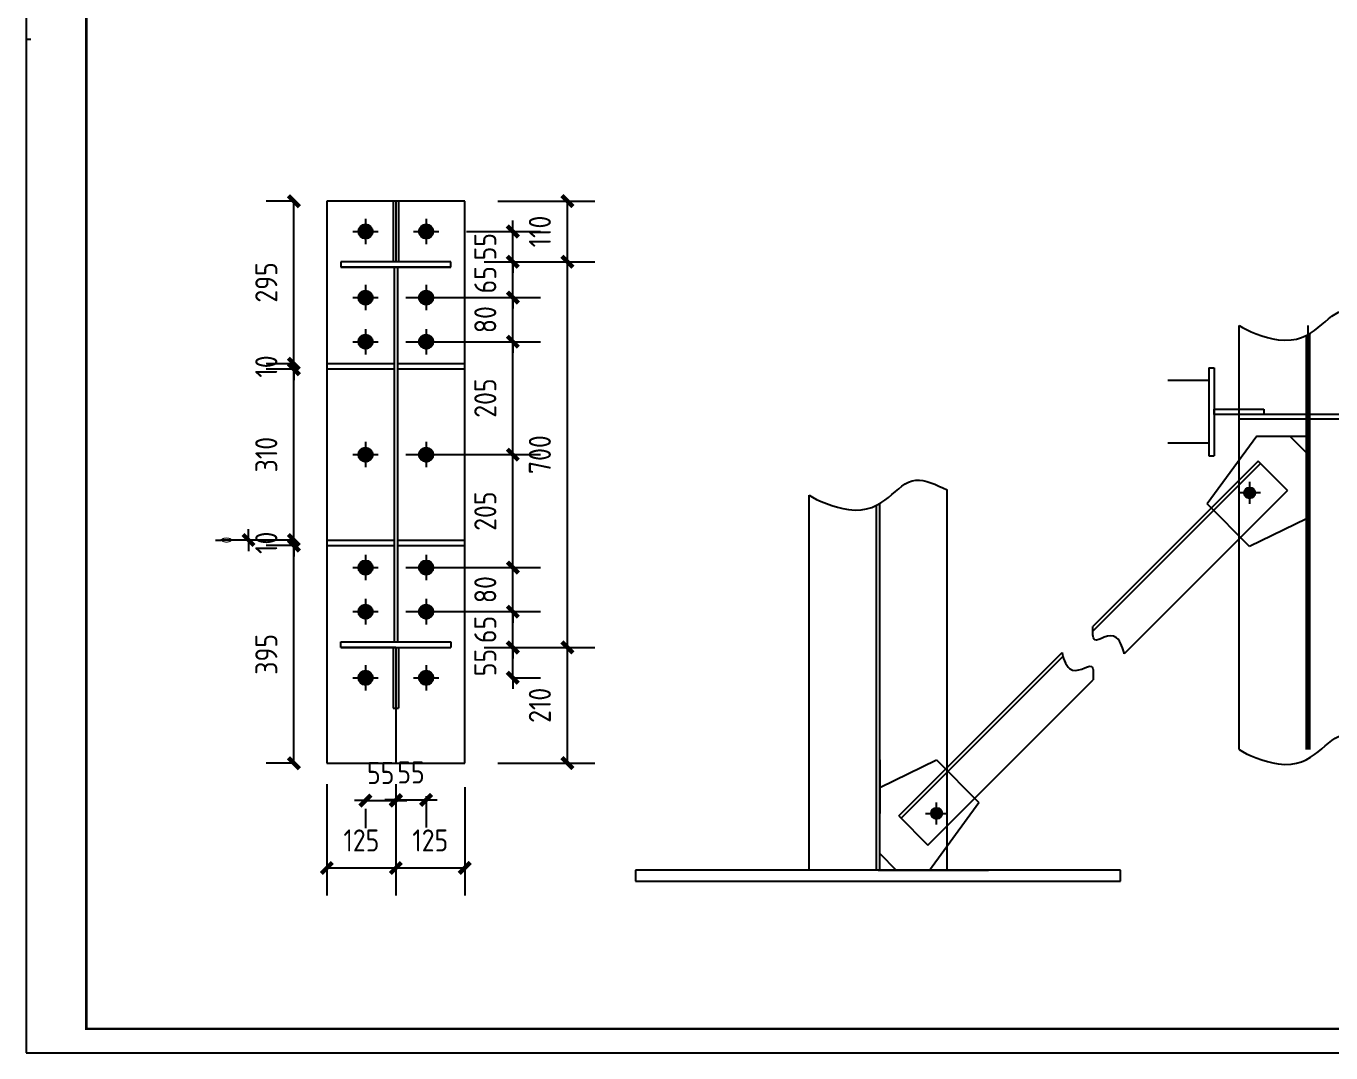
# Model space of a CAD drawing. Extents: x -9001 to 151288, y 75886 to 362543.
# Drawn here: x -9001 to 2836, y 97622 to 106940 of the extents above; entities that cross this region are included whole.
import ezdxf
from ezdxf.enums import TextEntityAlignment as Align

# ---------------------------------------------------------------- set-up
doc = ezdxf.new("R2010")
doc.units = 0
doc.header["$LTSCALE"] = 1000
doc.header["$MEASUREMENT"] = 0
doc.layers.add('PUB_TITLE', color=4, linetype='Continuous')
doc.styles.get("Standard").update_dxf_attribs({"font": 'gbenor.shx', "bigfont": 'gbcbig.shx'})
doc.dimstyles.get("Standard").update_dxf_attribs({"dimscale": 100, "dimtxt": 1, "dimasz": 1, "dimexe": 2.5, "dimexo": 3, "dimgap": 1.5, "dimtad": 1, "dimdec": 0, "dimzin": 0, "dimdsep": 46, "dimtxsty": 'Standard', "dimblk": 'ARCHTICK', "dimcen": 0.09, "dimadec": 0, "dimazin": 0, "dimtfac": 1, "dimtdec": 0, "dimtix": 1, "dimtmove": 2, "dimatfit": 3, "dimfxl": 1, "dimtolj": 1, "dimtzin": 0, "dimarcsym": 0})

# ---------------------------------------------------------------- blocks, each defined once
blk = doc.blocks.new('$titleblk$00000167')
blk.add_line((-1187, 420.5), (-1189, 420.5))
blk.add_lwpolyline([(-1189, 0), (0, 0), (0, 841), (-1189, 841)], close=True)
at = {"const_width": 1}
blk.add_lwpolyline([(-1164, 10), (-10, 10), (-10, 831), (-1164, 831)], close=True, dxfattribs=at)
at = {"flags": 4}
for tag, p in [('(扩展图名)', (-62.12, 184.1)), ('图名', (-62.12, 180.13)), ('日期', (-62.12, 172.03)), ('图号', (-62.12, 163.99)), ('比例', (-62.12, 156)), ('子项', (-59.56, 82.07)), ('工程名称', (-59.24, 70.19)), ('设计号', (-36.91, 28.62))]:
    blk.add_attdef(tag, text='', height=3.5, dxfattribs=at).set_placement(p, align=Align.CENTER)
for tag, p in [('设计人', (-64.84, 148.13)), ('负责人', (-64.71, 140.27)), ('主持人', (-64.73, 132.26)), ('校对人', (-64.28, 124.4)), ('审核人', (-63.96, 116.15)), ('审定人', (-64.16, 107.95)), ('所长', (-64.16, 99.76))]:
    blk.add_attdef(tag, p, '', height=3.5)
blk = doc.blocks.new('_ArchTick')
at = {"color": 0, "linetype": 'ByBlock', "const_width": 0.4}
blk.add_lwpolyline([(-0.5, -0.5), (0.5, 0.5)], dxfattribs=at)
blk = doc.blocks.new('*D611')
at = {"color": 0, "lineweight": -2}
for p, q in [((-6272, 100060), (-6272, 99050)), ((-5646, 100060), (-5646, 99050)), ((-6272, 99300), (-5646, 99300))]:
    blk.add_line(p, q, dxfattribs=at)
at = {"layer": 'Defpoints', "color": 0}
for p in [(-6272, 100360), (-5646, 100360), (-5646, 99300)]:
    blk.add_point(p, dxfattribs=at)
at = {"color": 0, "lineweight": -2, "xscale": 100, "yscale": 100, "zscale": 100, "rotation": 180}
blk.add_blockref('_ArchTick', (-6272, 99300), dxfattribs=at)
at = {"color": 0, "lineweight": -2, "xscale": 100, "yscale": 100, "zscale": 100}
blk.add_blockref('_ArchTick', (-5646, 99300), dxfattribs=at)
at = {"color": 0, "insert": (-5959, 99550), "char_height": 200, "attachment_point": 5}
blk.add_mtext('\\A1;125', dxfattribs=at)
blk = doc.blocks.new('*D612')
at = {"color": 0, "lineweight": -2}
for p, q in [((-5022, 100032), (-5022, 99050)), ((-5646, 99600), (-5646, 99550)), ((-5646, 99300), (-5022, 99300))]:
    blk.add_line(p, q, dxfattribs=at)
at = {"layer": 'Defpoints', "color": 0}
for p in [(-5022, 100332), (-5646, 99300), (-5022, 99300)]:
    blk.add_point(p, dxfattribs=at)
at = {"color": 0, "lineweight": -2, "xscale": 100, "yscale": 100, "zscale": 100, "rotation": 180}
blk.add_blockref('_ArchTick', (-5646, 99300), dxfattribs=at)
at = {"color": 0, "lineweight": -2, "xscale": 100, "yscale": 100, "zscale": 100}
blk.add_blockref('_ArchTick', (-5022, 99300), dxfattribs=at)
at = {"color": 0, "insert": (-5334, 99550), "char_height": 200, "attachment_point": 5}
blk.add_mtext('\\A1;125', dxfattribs=at)
blk = doc.blocks.new('*D609')
at = {"color": 0, "lineweight": -2}
for p, q in [((-5922, 99912), (-6022, 99912)), ((-5922, 99912), (-5646, 99912)), ((-5646, 99912), (-5546, 99912)), ((-5922, 99836), (-5922, 99662)), ((-5646, 99830), (-5646, 99662))]:
    blk.add_line(p, q, dxfattribs=at)
at = {"layer": 'Defpoints', "color": 0}
for p in [(-5922, 100136), (-5646, 100130), (-5646, 99912)]:
    blk.add_point(p, dxfattribs=at)
at = {"color": 0, "lineweight": -2, "xscale": 100, "yscale": 100, "zscale": 100}
blk.add_blockref('_ArchTick', (-5922, 99912), dxfattribs=at)
at = {"color": 0, "lineweight": -2, "xscale": 100, "yscale": 100, "zscale": 100, "rotation": 180}
blk.add_blockref('_ArchTick', (-5646, 99912), dxfattribs=at)
at = {"color": 0, "insert": (-5784, 100162), "char_height": 200, "attachment_point": 5}
blk.add_mtext('\\A1;55', dxfattribs=at)
blk = doc.blocks.new('*D613')
at = {"color": 0, "lineweight": -2}
for p, q in [((-4585, 101301), (-4585, 101401)), ((-4846, 101301), (-4335, 101301)), ((-4585, 101026), (-4585, 101301)), ((-4597, 101026), (-4335, 101026)), ((-4585, 101026), (-4585, 100926))]:
    blk.add_line(p, q, dxfattribs=at)
at = {"layer": 'Defpoints', "color": 0}
for p in [(-5146, 101301), (-4585, 101301), (-4897, 101026)]:
    blk.add_point(p, dxfattribs=at)
at = {"color": 0, "lineweight": -2, "xscale": 100, "yscale": 100, "zscale": 100}
for p, rotation in [((-4585, 101301), 270), ((-4585, 101026), 90)]:
    blk.add_blockref('_ArchTick', p, dxfattribs=dict(at, rotation=rotation))
at = {"color": 0, "insert": (-4835, 101164), "char_height": 200, "attachment_point": 5, "rotation": 90}
blk.add_mtext('\\A1;55', dxfattribs=at)
blk = doc.blocks.new('*D614')
at = {"color": 0, "lineweight": -2}
for p, q in [((-4585, 101626), (-4585, 101726)), ((-5556, 101626), (-4335, 101626)), ((-4585, 101301), (-4585, 101626)), ((-4846, 101301), (-4335, 101301)), ((-4585, 101301), (-4585, 101201))]:
    blk.add_line(p, q, dxfattribs=at)
at = {"layer": 'Defpoints', "color": 0}
for p in [(-5856, 101626), (-4585, 101626), (-5146, 101301)]:
    blk.add_point(p, dxfattribs=at)
at = {"color": 0, "lineweight": -2, "xscale": 100, "yscale": 100, "zscale": 100}
for p, rotation in [((-4585, 101626), 270), ((-4585, 101301), 90)]:
    blk.add_blockref('_ArchTick', p, dxfattribs=dict(at, rotation=rotation))
at = {"color": 0, "insert": (-4835, 101464), "char_height": 200, "attachment_point": 5, "rotation": 90}
blk.add_mtext('\\A1;65', dxfattribs=at)
blk = doc.blocks.new('*D615')
at = {"color": 0, "lineweight": -2}
for p, q in [((-4585, 102026), (-4585, 102126)), ((-5556, 102026), (-4335, 102026)), ((-4585, 101626), (-4585, 102026)), ((-5556, 101626), (-4335, 101626)), ((-4585, 101626), (-4585, 101526))]:
    blk.add_line(p, q, dxfattribs=at)
at = {"layer": 'Defpoints', "color": 0}
for p in [(-5856, 102026), (-4585, 102026), (-5856, 101626)]:
    blk.add_point(p, dxfattribs=at)
at = {"color": 0, "lineweight": -2, "xscale": 100, "yscale": 100, "zscale": 100}
for p, rotation in [((-4585, 102026), 270), ((-4585, 101626), 90)]:
    blk.add_blockref('_ArchTick', p, dxfattribs=dict(at, rotation=rotation))
at = {"color": 0, "insert": (-4835, 101826), "char_height": 200, "attachment_point": 5, "rotation": 90}
blk.add_mtext('\\A1;80', dxfattribs=at)
blk = doc.blocks.new('*D616')
at = {"color": 0, "lineweight": -2}
for p, q in [((-5556, 103051), (-4335, 103051)), ((-4585, 102026), (-4585, 103051)), ((-5556, 102026), (-4335, 102026))]:
    blk.add_line(p, q, dxfattribs=at)
at = {"layer": 'Defpoints', "color": 0}
for p in [(-5856, 103051), (-4585, 103051), (-5856, 102026)]:
    blk.add_point(p, dxfattribs=at)
at = {"color": 0, "lineweight": -2, "xscale": 100, "yscale": 100, "zscale": 100}
for p, rotation in [((-4585, 103051), 90), ((-4585, 102026), 270)]:
    blk.add_blockref('_ArchTick', p, dxfattribs=dict(at, rotation=rotation))
at = {"color": 0, "insert": (-4835, 102538), "char_height": 200, "attachment_point": 5, "rotation": 90}
blk.add_mtext('\\A1;205', dxfattribs=at)
blk = doc.blocks.new('*D617')
at = {"color": 0, "lineweight": -2}
for p, q in [((-5556, 104076), (-4335, 104076)), ((-4585, 103051), (-4585, 104076)), ((-5556, 103051), (-4335, 103051))]:
    blk.add_line(p, q, dxfattribs=at)
at = {"layer": 'Defpoints', "color": 0}
for p in [(-5856, 104076), (-4585, 104076), (-5856, 103051)]:
    blk.add_point(p, dxfattribs=at)
at = {"color": 0, "lineweight": -2, "xscale": 100, "yscale": 100, "zscale": 100}
for p, rotation in [((-4585, 104076), 90), ((-4585, 103051), 270)]:
    blk.add_blockref('_ArchTick', p, dxfattribs=dict(at, rotation=rotation))
at = {"color": 0, "insert": (-4835, 103564), "char_height": 200, "attachment_point": 5, "rotation": 90}
blk.add_mtext('\\A1;205', dxfattribs=at)
blk = doc.blocks.new('*D618')
at = {"color": 0, "lineweight": -2}
for p, q in [((-4585, 104476), (-4585, 104576)), ((-5556, 104476), (-4335, 104476)), ((-4585, 104076), (-4585, 104476)), ((-5556, 104076), (-4335, 104076)), ((-4585, 104076), (-4585, 103976))]:
    blk.add_line(p, q, dxfattribs=at)
at = {"layer": 'Defpoints', "color": 0}
for p in [(-5856, 104476), (-4585, 104476), (-5856, 104076)]:
    blk.add_point(p, dxfattribs=at)
at = {"color": 0, "lineweight": -2, "xscale": 100, "yscale": 100, "zscale": 100}
for p, rotation in [((-4585, 104476), 270), ((-4585, 104076), 90)]:
    blk.add_blockref('_ArchTick', p, dxfattribs=dict(at, rotation=rotation))
at = {"color": 0, "insert": (-4835, 104276), "char_height": 200, "attachment_point": 5, "rotation": 90}
blk.add_mtext('\\A1;80', dxfattribs=at)
blk = doc.blocks.new('*D619')
at = {"color": 0, "lineweight": -2}
for p, q in [((-4585, 104801), (-4585, 104901)), ((-4722, 104801), (-4335, 104801)), ((-4585, 104476), (-4585, 104801)), ((-5556, 104476), (-4335, 104476)), ((-4585, 104476), (-4585, 104376))]:
    blk.add_line(p, q, dxfattribs=at)
at = {"layer": 'Defpoints', "color": 0}
for p in [(-5022, 104801), (-4585, 104801), (-5856, 104476)]:
    blk.add_point(p, dxfattribs=at)
at = {"color": 0, "lineweight": -2, "xscale": 100, "yscale": 100, "zscale": 100}
for p, rotation in [((-4585, 104801), 270), ((-4585, 104476), 90)]:
    blk.add_blockref('_ArchTick', p, dxfattribs=dict(at, rotation=rotation))
at = {"color": 0, "insert": (-4835, 104638), "char_height": 200, "attachment_point": 5, "rotation": 90}
blk.add_mtext('\\A1;65', dxfattribs=at)
blk = doc.blocks.new('*D620')
at = {"color": 0, "lineweight": -2}
for p, q in [((-4585, 105076), (-4585, 105176)), ((-5006, 105076), (-4335, 105076)), ((-4585, 104801), (-4585, 105076)), ((-4722, 104801), (-4335, 104801)), ((-4585, 104801), (-4585, 104701))]:
    blk.add_line(p, q, dxfattribs=at)
at = {"layer": 'Defpoints', "color": 0}
for p in [(-5306, 105076), (-4585, 105076), (-5022, 104801)]:
    blk.add_point(p, dxfattribs=at)
at = {"color": 0, "lineweight": -2, "xscale": 100, "yscale": 100, "zscale": 100}
for p, rotation in [((-4585, 105076), 270), ((-4585, 104801), 90)]:
    blk.add_blockref('_ArchTick', p, dxfattribs=dict(at, rotation=rotation))
at = {"color": 0, "insert": (-4835, 104938), "char_height": 200, "attachment_point": 5, "rotation": 90}
blk.add_mtext('\\A1;55', dxfattribs=at)
blk = doc.blocks.new('*D610')
at = {"color": 0, "lineweight": -2}
for p, q in [((-4722, 101301), (-3840, 101301)), ((-4090, 100251), (-4090, 101301)), ((-4722, 100251), (-3840, 100251))]:
    blk.add_line(p, q, dxfattribs=at)
at = {"layer": 'Defpoints', "color": 0}
for p in [(-5022, 101301), (-4090, 101301), (-5022, 100251)]:
    blk.add_point(p, dxfattribs=at)
at = {"color": 0, "lineweight": -2, "xscale": 100, "yscale": 100, "zscale": 100}
for p, rotation in [((-4090, 101301), 90), ((-4090, 100251), 270)]:
    blk.add_blockref('_ArchTick', p, dxfattribs=dict(at, rotation=rotation))
at = {"color": 0, "insert": (-4340, 100776), "char_height": 200, "attachment_point": 5, "rotation": 90}
blk.add_mtext('\\A1;210', dxfattribs=at)
blk = doc.blocks.new('*D621')
at = {"color": 0, "lineweight": -2}
for p, q in [((-4846, 104801), (-3840, 104801)), ((-4090, 101301), (-4090, 104801)), ((-4722, 101301), (-3840, 101301))]:
    blk.add_line(p, q, dxfattribs=at)
at = {"layer": 'Defpoints', "color": 0}
for p in [(-5146, 104801), (-4090, 104801), (-5022, 101301)]:
    blk.add_point(p, dxfattribs=at)
at = {"color": 0, "lineweight": -2, "xscale": 100, "yscale": 100, "zscale": 100}
for p, rotation in [((-4090, 104801), 90), ((-4090, 101301), 270)]:
    blk.add_blockref('_ArchTick', p, dxfattribs=dict(at, rotation=rotation))
at = {"color": 0, "insert": (-4340, 103051), "char_height": 200, "attachment_point": 5, "rotation": 90}
blk.add_mtext('\\A1;700', dxfattribs=at)
blk = doc.blocks.new('*D622')
at = {"color": 0, "lineweight": -2}
for p, q in [((-4722, 105351), (-3840, 105351)), ((-4090, 104801), (-4090, 105351)), ((-4846, 104801), (-3840, 104801))]:
    blk.add_line(p, q, dxfattribs=at)
at = {"layer": 'Defpoints', "color": 0}
for p in [(-5022, 105351), (-4090, 105351), (-5146, 104801)]:
    blk.add_point(p, dxfattribs=at)
at = {"color": 0, "lineweight": -2, "xscale": 100, "yscale": 100, "zscale": 100}
for p, rotation in [((-4090, 105351), 90), ((-4090, 104801), 270)]:
    blk.add_blockref('_ArchTick', p, dxfattribs=dict(at, rotation=rotation))
at = {"color": 0, "insert": (-4340, 105076), "char_height": 200, "attachment_point": 5, "rotation": 90}
blk.add_mtext('\\A1;110', dxfattribs=at)
blk = doc.blocks.new('*D623')
at = {"color": 0, "lineweight": -2}
for p, q in [((-5646, 99917), (-5746, 99917)), ((-5646, 99951), (-5646, 99667)), ((-5646, 99917), (-5372, 99917)), ((-5372, 99951), (-5372, 99667)), ((-5372, 99917), (-5272, 99917))]:
    blk.add_line(p, q, dxfattribs=at)
at = {"layer": 'Defpoints', "color": 0}
for p in [(-5646, 100251), (-5372, 100251), (-5372, 99917)]:
    blk.add_point(p, dxfattribs=at)
at = {"color": 0, "lineweight": -2, "xscale": 100, "yscale": 100, "zscale": 100}
blk.add_blockref('_ArchTick', (-5646, 99917), dxfattribs=at)
at = {"color": 0, "lineweight": -2, "xscale": 100, "yscale": 100, "zscale": 100, "rotation": 180}
blk.add_blockref('_ArchTick', (-5372, 99917), dxfattribs=at)
at = {"color": 0, "insert": (-5509, 100167), "char_height": 200, "attachment_point": 5}
blk.add_mtext('\\A1;55', dxfattribs=at)
blk = doc.blocks.new('*D624')
at = {"color": 0, "lineweight": -2}
for p, q in [((-6571.5, 102226), (-6821.5, 102226)), ((-6571.5, 100251), (-6571.5, 102226)), ((-6571.5, 100251), (-6821.5, 100251))]:
    blk.add_line(p, q, dxfattribs=at)
at = {"layer": 'Defpoints', "color": 0}
for p in [(-6571.5, 102226), (-6271.5, 102226), (-6271.5, 100251)]:
    blk.add_point(p, dxfattribs=at)
at = {"color": 0, "lineweight": -2, "xscale": 100, "yscale": 100, "zscale": 100}
for p, rotation in [((-6571.5, 102226), 90), ((-6571.5, 100251), 270)]:
    blk.add_blockref('_ArchTick', p, dxfattribs=dict(at, rotation=rotation))
at = {"color": 0, "insert": (-6821.5, 101238.5), "char_height": 200, "attachment_point": 5, "rotation": 90}
blk.add_mtext('\\A1;395', dxfattribs=at)
blk = doc.blocks.new('*D625')
at = {"color": 0, "lineweight": -2}
for p, q in [((-6571.5, 102276), (-6821.5, 102276)), ((-6571.5, 102276), (-6571.5, 102376)), ((-6571.5, 102226), (-6571.5, 102276)), ((-6571.5, 102226), (-6821.5, 102226)), ((-6571.5, 102226), (-6571.5, 102126))]:
    blk.add_line(p, q, dxfattribs=at)
at = {"layer": 'Defpoints', "color": 0}
for p in [(-6571.5, 102276), (-6271.5, 102276), (-6271.5, 102226)]:
    blk.add_point(p, dxfattribs=at)
at = {"color": 0, "lineweight": -2, "xscale": 100, "yscale": 100, "zscale": 100}
for p, rotation in [((-6571.5, 102276), 270), ((-6571.5, 102226), 90)]:
    blk.add_blockref('_ArchTick', p, dxfattribs=dict(at, rotation=rotation))
at = {"color": 0, "insert": (-6821.5, 102251), "char_height": 200, "attachment_point": 5, "rotation": 90}
blk.add_mtext('\\A1;10', dxfattribs=at)
blk = doc.blocks.new('*D626')
at = {"color": 0, "lineweight": -2}
for p, q in [((-7282.5, 102276), (-7232.5, 102276)), ((-6571.5, 102276), (-7232.5, 102276)), ((-6982.5, 102276), (-6982.5, 102376)), ((-6982.5, 102276), (-6982.5, 102176))]:
    blk.add_line(p, q, dxfattribs=at)
at = {"layer": 'Defpoints', "color": 0}
for p in [(-6982.5, 102276), (-6982.5, 102276), (-6271.5, 102276)]:
    blk.add_point(p, dxfattribs=at)
at = {"color": 0, "lineweight": -2, "xscale": 100, "yscale": 100, "zscale": 100}
for rotation in [90, 270]:
    blk.add_blockref('_ArchTick', (-6982.5, 102276), dxfattribs=dict(at, rotation=rotation))
at = {"color": 0, "insert": (-7182.5, 102276), "char_height": 100, "attachment_point": 5, "rotation": 90}
blk.add_mtext('\\A1;0', dxfattribs=at)
blk = doc.blocks.new('*D627')
at = {"color": 0, "lineweight": -2}
for p, q in [((-6571.5, 103826), (-6821.5, 103826)), ((-6571.5, 102276), (-6571.5, 103826)), ((-6871.5, 102276), (-6821.5, 102276))]:
    blk.add_line(p, q, dxfattribs=at)
at = {"layer": 'Defpoints', "color": 0}
for p in [(-6571.5, 103826), (-6271.5, 103826), (-6571.5, 102276)]:
    blk.add_point(p, dxfattribs=at)
at = {"color": 0, "lineweight": -2, "xscale": 100, "yscale": 100, "zscale": 100}
for p, rotation in [((-6571.5, 103826), 90), ((-6571.5, 102276), 270)]:
    blk.add_blockref('_ArchTick', p, dxfattribs=dict(at, rotation=rotation))
at = {"color": 0, "insert": (-6821.5, 103051), "char_height": 200, "attachment_point": 5, "rotation": 90}
blk.add_mtext('\\A1;310', dxfattribs=at)
blk = doc.blocks.new('*D628')
at = {"color": 0, "lineweight": -2}
for p, q in [((-6571.5, 103876), (-6571.5, 103976)), ((-6571.5, 103876), (-6821.5, 103876)), ((-6571.5, 103826), (-6821.5, 103826)), ((-6571.5, 103826), (-6571.5, 103876)), ((-6571.5, 103826), (-6571.5, 103726))]:
    blk.add_line(p, q, dxfattribs=at)
at = {"layer": 'Defpoints', "color": 0}
for p in [(-6571.5, 103876), (-6271.5, 103876), (-6271.5, 103826)]:
    blk.add_point(p, dxfattribs=at)
at = {"color": 0, "lineweight": -2, "xscale": 100, "yscale": 100, "zscale": 100}
for p, rotation in [((-6571.5, 103876), 270), ((-6571.5, 103826), 90)]:
    blk.add_blockref('_ArchTick', p, dxfattribs=dict(at, rotation=rotation))
at = {"color": 0, "insert": (-6821.5, 103851), "char_height": 200, "attachment_point": 5, "rotation": 90}
blk.add_mtext('\\A1;10', dxfattribs=at)
blk = doc.blocks.new('*D629')
at = {"color": 0, "lineweight": -2}
for p, q in [((-6571.5, 105351), (-6821.5, 105351)), ((-6571.5, 103876), (-6571.5, 105351)), ((-6571.5, 103876), (-6821.5, 103876))]:
    blk.add_line(p, q, dxfattribs=at)
at = {"layer": 'Defpoints', "color": 0}
for p in [(-6571.5, 105351), (-6271.5, 105351), (-6271.5, 103876)]:
    blk.add_point(p, dxfattribs=at)
at = {"color": 0, "lineweight": -2, "xscale": 100, "yscale": 100, "zscale": 100}
for p, rotation in [((-6571.5, 105351), 90), ((-6571.5, 103876), 270)]:
    blk.add_blockref('_ArchTick', p, dxfattribs=dict(at, rotation=rotation))
at = {"color": 0, "insert": (-6821.5, 104613.5), "char_height": 200, "attachment_point": 5, "rotation": 90}
blk.add_mtext('\\A1;295', dxfattribs=at)

msp = doc.modelspace()

# ---------------------------------------------------------------- hatches: boundary and pattern name
h = msp.add_hatch()
h.set_pattern_fill('ANSI31', color=256, scale=2.5, style=0)
h.set_pattern_definition([(45, (-158413.2492, -97870.2065), (-2.80633004, 2.80633004), [])])
h.paths.add_polyline_path([(-5921.5, 105076), (-5921.5, 105141, 0.4142136), (-5986.5, 105076)])
h.paths.add_polyline_path([(-5986.5, 105076, 0.4142136), (-5921.5, 105011), (-5921.5, 105076)])
h.paths.add_polyline_path([(-5921.5, 105011, 0.4142136), (-5856.5, 105076), (-5921.5, 105076)])
h.paths.add_polyline_path([(-5921.5, 105076), (-5856.5, 105076, 0.4142136), (-5921.5, 105141)])
h.paths.add_polyline_path([(-5371.5, 105076), (-5371.5, 105141, 0.4142136), (-5436.5, 105076)])
h.paths.add_polyline_path([(-5436.5, 105076, 0.4142136), (-5371.5, 105011), (-5371.5, 105076)])
h.paths.add_polyline_path([(-5371.5, 105076), (-5371.5, 105011, 0.4142136), (-5306.5, 105076)])
h.paths.add_polyline_path([(-5306.5, 105076, 0.4142136), (-5371.5, 105141), (-5371.5, 105076)])
h = msp.add_hatch()
h.set_pattern_fill('ANSI31', color=256, scale=2.5, style=0)
h.set_pattern_definition([(45, (-158413.2492, -98470.2065), (-2.80633004, 2.80633004), [])])
h.paths.add_polyline_path([(-5921.5, 104476), (-5921.5, 104541, 0.4142136), (-5986.5, 104476)])
h.paths.add_polyline_path([(-5986.5, 104476, 0.4142136), (-5921.5, 104411), (-5921.5, 104476)])
h.paths.add_polyline_path([(-5921.5, 104411, 0.4142136), (-5856.5, 104476), (-5921.5, 104476)])
h.paths.add_polyline_path([(-5921.5, 104476), (-5856.5, 104476, 0.4142136), (-5921.5, 104541)])
h.paths.add_polyline_path([(-5371.5, 104476), (-5371.5, 104541, 0.4142136), (-5436.5, 104476)])
h.paths.add_polyline_path([(-5436.5, 104476, 0.4142136), (-5371.5, 104411), (-5371.5, 104476)])
h.paths.add_polyline_path([(-5371.5, 104476), (-5371.5, 104411, 0.4142136), (-5306.5, 104476)])
h.paths.add_polyline_path([(-5306.5, 104476, 0.4142136), (-5371.5, 104541), (-5371.5, 104476)])
h = msp.add_hatch()
h.set_pattern_fill('ANSI31', color=256, scale=2.5, style=0)
h.set_pattern_definition([(45, (-158413.2492, -98870.2065), (-2.80633004, 2.80633004), [])])
h.paths.add_polyline_path([(-5921.5, 104076), (-5921.5, 104141, 0.4142136), (-5986.5, 104076)])
h.paths.add_polyline_path([(-5986.5, 104076, 0.4142136), (-5921.5, 104011), (-5921.5, 104076)])
h.paths.add_polyline_path([(-5921.5, 104011, 0.4142136), (-5856.5, 104076), (-5921.5, 104076)])
h.paths.add_polyline_path([(-5921.5, 104076), (-5856.5, 104076, 0.4142136), (-5921.5, 104141)])
h.paths.add_polyline_path([(-5371.5, 104076), (-5371.5, 104141, 0.4142136), (-5436.5, 104076)])
h.paths.add_polyline_path([(-5436.5, 104076, 0.4142136), (-5371.5, 104011), (-5371.5, 104076)])
h.paths.add_polyline_path([(-5371.5, 104076), (-5371.5, 104011, 0.4142136), (-5306.5, 104076)])
h.paths.add_polyline_path([(-5306.5, 104076, 0.4142136), (-5371.5, 104141), (-5371.5, 104076)])
h = msp.add_hatch()
h.set_pattern_fill('ANSI31', color=256, scale=2.5, style=0)
h.set_pattern_definition([(45, (-158413.2492, -99895.2065), (-2.80633004, 2.80633004), [])])
h.paths.add_polyline_path([(-5921.5, 103051), (-5921.5, 103116, 0.4142136), (-5986.5, 103051)])
h.paths.add_polyline_path([(-5986.5, 103051, 0.4142136), (-5921.5, 102986), (-5921.5, 103051)])
h.paths.add_polyline_path([(-5921.5, 102986, 0.4142136), (-5856.5, 103051), (-5921.5, 103051)])
h.paths.add_polyline_path([(-5921.5, 103051), (-5856.5, 103051, 0.4142136), (-5921.5, 103116)])
h.paths.add_polyline_path([(-5371.5, 103051), (-5371.5, 103116, 0.4142136), (-5436.5, 103051)])
h.paths.add_polyline_path([(-5436.5, 103051, 0.4142136), (-5371.5, 102986), (-5371.5, 103051)])
h.paths.add_polyline_path([(-5371.5, 103051), (-5371.5, 102986, 0.4142136), (-5306.5, 103051)])
h.paths.add_polyline_path([(-5306.5, 103051, 0.4142136), (-5371.5, 103116), (-5371.5, 103051)])
h = msp.add_hatch()
h.set_pattern_fill('ANSI31', color=256, scale=5, style=0)
h.set_pattern_definition([(225, (51386, 601868.55), (5.61266008, -5.61266008), [])])
h.paths.add_polyline_path([(2098.5, 102703.5), (2098.5, 102653.5, 0.4142136), (2148.5, 102703.5)])
h.paths.add_polyline_path([(2148.5, 102703.5, 0.4142136), (2098.5, 102753.5), (2098.5, 102703.5)])
h.paths.add_polyline_path([(2048.5, 102703.5), (2098.5, 102703.5), (2098.5, 102753.5, 0.4142136)])
h.paths.add_polyline_path([(2048.5, 102703.5, 0.4142136), (2098.5, 102653.5), (2098.5, 102703.5)])
h = msp.add_hatch()
h.set_pattern_fill('ANSI31', color=256, scale=2.5, style=0)
h.set_pattern_definition([(45, (-158413.2492, -100920.2065), (-2.80633004, 2.80633004), [])])
h.paths.add_polyline_path([(-5921.5, 102026), (-5921.5, 102091, 0.4142136), (-5986.5, 102026)])
h.paths.add_polyline_path([(-5986.5, 102026, 0.4142136), (-5921.5, 101961), (-5921.5, 102026)])
h.paths.add_polyline_path([(-5921.5, 101961, 0.4142136), (-5856.5, 102026), (-5921.5, 102026)])
h.paths.add_polyline_path([(-5921.5, 102026), (-5856.5, 102026, 0.4142136), (-5921.5, 102091)])
h.paths.add_polyline_path([(-5371.5, 102026), (-5371.5, 102091, 0.4142136), (-5436.5, 102026)])
h.paths.add_polyline_path([(-5436.5, 102026, 0.4142136), (-5371.5, 101961), (-5371.5, 102026)])
h.paths.add_polyline_path([(-5371.5, 102026), (-5371.5, 101961, 0.4142136), (-5306.5, 102026)])
h.paths.add_polyline_path([(-5306.5, 102026, 0.4142136), (-5371.5, 102091), (-5371.5, 102026)])
h = msp.add_hatch()
h.set_pattern_fill('ANSI31', color=256, scale=2.5, style=0)
h.set_pattern_definition([(45, (-158413.2492, -101320.2065), (-2.80633004, 2.80633004), [])])
h.paths.add_polyline_path([(-5921.5, 101626), (-5921.5, 101691, 0.4142136), (-5986.5, 101626)])
h.paths.add_polyline_path([(-5986.5, 101626, 0.4142136), (-5921.5, 101561), (-5921.5, 101626)])
h.paths.add_polyline_path([(-5921.5, 101561, 0.4142136), (-5856.5, 101626), (-5921.5, 101626)])
h.paths.add_polyline_path([(-5921.5, 101626), (-5856.5, 101626, 0.4142136), (-5921.5, 101691)])
h.paths.add_polyline_path([(-5371.5, 101626), (-5371.5, 101691, 0.4142136), (-5436.5, 101626)])
h.paths.add_polyline_path([(-5436.5, 101626, 0.4142136), (-5371.5, 101561), (-5371.5, 101626)])
h.paths.add_polyline_path([(-5371.5, 101626), (-5371.5, 101561, 0.4142136), (-5306.5, 101626)])
h.paths.add_polyline_path([(-5306.5, 101626, 0.4142136), (-5371.5, 101691), (-5371.5, 101626)])
h = msp.add_hatch()
h.set_pattern_fill('ANSI31', color=256, scale=2.5, style=0)
h.set_pattern_definition([(45, (-158413.2492, -101920.2065), (-2.80633004, 2.80633004), [])])
h.paths.add_polyline_path([(-5921.5, 101026), (-5921.5, 101091, 0.4142136), (-5986.5, 101026)])
h.paths.add_polyline_path([(-5986.5, 101026, 0.4142136), (-5921.5, 100961), (-5921.5, 101026)])
h.paths.add_polyline_path([(-5921.5, 100961, 0.4142136), (-5856.5, 101026), (-5921.5, 101026)])
h.paths.add_polyline_path([(-5921.5, 101026), (-5856.5, 101026, 0.4142136), (-5921.5, 101091)])
h.paths.add_polyline_path([(-5371.5, 101026), (-5371.5, 101091, 0.4142136), (-5436.5, 101026)])
h.paths.add_polyline_path([(-5436.5, 101026, 0.4142136), (-5371.5, 100961), (-5371.5, 101026)])
h.paths.add_polyline_path([(-5371.5, 101026), (-5371.5, 100961, 0.4142136), (-5306.5, 101026)])
h.paths.add_polyline_path([(-5306.5, 101026, 0.4142136), (-5371.5, 101091), (-5371.5, 101026)])
h = msp.add_hatch()
h.set_pattern_fill('ANSI31', color=256, scale=5, style=0)
h.set_pattern_definition([(45, (-50029, -399369.5), (-5.61266008, 5.61266008), [])])
h.paths.add_polyline_path([(-741.5, 99795.5), (-741.5, 99845.5, 0.4142136), (-791.5, 99795.5)])
h.paths.add_polyline_path([(-791.5, 99795.5, 0.4142136), (-741.5, 99745.5), (-741.5, 99795.5)])
h.paths.add_polyline_path([(-691.5, 99795.5), (-741.5, 99795.5), (-741.5, 99745.5, 0.4142136)])
h.paths.add_polyline_path([(-691.5, 99795.5, 0.4142136), (-741.5, 99845.5), (-741.5, 99795.5)])

# ---------------------------------------------------------------- linework, layer by layer
for p, q in [((-5021.5, 105351), (-6271.5, 105351)), ((-6271.5, 105351), (-6271.5, 100251)), ((-5671.5, 105351), (-5671.5, 104801)), ((-5646.5, 105351), (-5646.5, 104801)), ((-5621.5, 105351), (-5621.5, 104801)), ((-5021.5, 100251), (-5021.5, 105351)), ((-5921.5, 105191), (-5921.5, 104961)), ((-5921.5, 105141), (-5921.5, 105011)), ((-5371.5, 105191), (-5371.5, 104961)), ((-5371.5, 105141), (-5371.5, 105011)), ((-6036.5, 105076), (-5806.5, 105076)), ((-5856.5, 105076), (-5986.5, 105076)), ((-5486.5, 105076), (-5256.5, 105076)), ((-5306.5, 105076), (-5436.5, 105076)), ((-5146.5, 104801), (-6146.5, 104801)), ((-5646.5, 104801), (-6146.5, 104801)), ((-6146.5, 104801), (-6146.5, 104751)), ((-5646.5, 104801), (-5646.5, 104801)), ((-5146.5, 104751), (-5146.5, 104801)), ((-5146.5, 104751), (-6146.5, 104751)), ((-6146.5, 104751), (-5146.5, 104751)), ((-5661.5, 104751), (-5661.5, 101351)), ((-5631.5, 104751), (-5631.5, 101351)), ((-5921.5, 104591), (-5921.5, 104361)), ((-5921.5, 104541), (-5921.5, 104411)), ((-5371.5, 104591), (-5371.5, 104361)), ((-5371.5, 104541), (-5371.5, 104411)), ((-6036.5, 104476), (-5806.5, 104476)), ((-5986.5, 104476), (-5856.5, 104476)), ((-5486.5, 104476), (-5256.5, 104476)), ((-5436.5, 104476), (-5306.5, 104476)), ((-5921.5, 104191), (-5921.5, 103961)), ((-5371.5, 104191), (-5371.5, 103961)), ((2003.5, 100374), (2003.5, 104223.6)), ((2628.5, 100374), (2628.5, 104223.6)), ((-6036.5, 104076), (-5806.5, 104076)), ((-5986.5, 104076), (-5856.5, 104076)), ((-5921.5, 104141), (-5921.5, 104011)), ((-5486.5, 104076), (-5256.5, 104076)), ((-5436.5, 104076), (-5306.5, 104076)), ((-5371.5, 104141), (-5371.5, 104011)), ((2613.5, 100374), (2613.5, 104132.4)), ((2643.5, 100374), (2643.5, 104148.8)), ((-5661.5, 103876), (-6271.5, 103876)), ((-5661.5, 103826), (-6271.5, 103826)), ((-5021.5, 103876), (-5631.5, 103876)), ((-5021.5, 103826), (-5631.5, 103826)), ((1728.5, 103839), (1728.5, 103039)), ((1728.5, 103839), (1778.5, 103839)), ((1778.5, 103839), (1778.5, 103039)), ((1728.5, 103724), (1356, 103724)), ((1778.5, 103414), (1778.5, 103464)), ((1778.5, 103464), (2228.5, 103464)), ((2228.5, 103464), (2228.5, 103414)), ((2003.5, 103414), (1778.5, 103414)), ((3253.5, 103414), (2003.5, 103414)), ((3253.5, 103374), (2003.5, 103374)), ((2613.5, 103374), (2163.5, 103374)), ((2613.5, 103374), (2163.5, 103374)), ((2613.5, 103374), (2613.5, 103124)), ((2613.5, 103374), (2613.5, 103124)), ((2163.5, 103218.5), (1713.5, 102603.5)), ((2163.5, 103218.5), (2613.5, 103218.5)), ((2613.5, 103068.5), (2463.5, 103218.5)), ((-5921.5, 103166), (-5921.5, 102936)), ((-5921.5, 103116), (-5921.5, 102986)), ((-5371.5, 103166), (-5371.5, 102936)), ((-5371.5, 103116), (-5371.5, 102986)), ((1728.5, 103154), (1356, 103154)), ((-6036.5, 103051), (-5806.5, 103051)), ((-5986.5, 103051), (-5856.5, 103051)), ((-5486.5, 103051), (-5256.5, 103051)), ((-5436.5, 103051), (-5306.5, 103051)), ((2176, 102991), (677.7, 101492.7)), ((1728.5, 103039), (1778.5, 103039)), ((2441.2, 102725.9), (2176, 102991)), ((2197.2, 102969.8), (676.1, 101448.7)), ((2098.5, 102803.5), (2098.5, 102603.5)), ((-1896.5, 99280.5), (-1896.5, 102682.6)), ((-646.5, 99280.5), (-646.5, 102730.5)), ((2441.2, 102725.9), (959.6, 101244.3)), ((2198.5, 102703.5), (1998.5, 102703.5)), ((2613.5, 102374), (2613.5, 102624)), ((-1286.5, 99280.5), (-1286.5, 102591.4)), ((-1256.5, 99280.5), (-1256.5, 102607.8)), ((2098.5, 102218.5), (1713.5, 102603.5)), ((2613.5, 102468.5), (2098.5, 102218.5)), ((-6271.5, 102276), (-5661.5, 102276)), ((-5631.5, 102276), (-5021.5, 102276)), ((-6271.5, 102226), (-5661.5, 102226)), ((-5631.5, 102226), (-5021.5, 102226)), ((-5921.5, 102141), (-5921.5, 101911)), ((-5921.5, 102091), (-5921.5, 101961)), ((-5371.5, 102141), (-5371.5, 101911)), ((-5371.5, 102091), (-5371.5, 101961)), ((-6036.5, 102026), (-5806.5, 102026)), ((-5986.5, 102026), (-5856.5, 102026)), ((-5486.5, 102026), (-5256.5, 102026)), ((-5436.5, 102026), (-5306.5, 102026)), ((-5921.5, 101741), (-5921.5, 101511)), ((-5921.5, 101691), (-5921.5, 101561)), ((-5371.5, 101741), (-5371.5, 101511)), ((-5371.5, 101691), (-5371.5, 101561)), ((-6036.5, 101626), (-5806.5, 101626)), ((-5986.5, 101626), (-5856.5, 101626)), ((-5486.5, 101626), (-5256.5, 101626)), ((-5436.5, 101626), (-5306.5, 101626)), ((-6146.5, 101351), (-5146.5, 101351)), ((-6146.5, 101301), (-6146.5, 101351)), ((-6146.5, 101351), (-5671.5, 101351)), ((-5646.5, 101351), (-5146.5, 101351)), ((-5146.5, 101351), (-5146.5, 101301)), ((-6146.5, 101301), (-5146.5, 101301)), ((-5646.5, 101301), (-6146.5, 101301)), ((-5671.5, 101301), (-5671.5, 100751)), ((-5671.5, 101301), (-5671.5, 100751)), ((-5646.5, 101301), (-5646.5, 100251)), ((-5621.5, 101301), (-5621.5, 100751)), ((-1084.2, 99773.2), (397.4, 101254.7)), ((-1063, 99752), (404.7, 101219.6)), ((-5921.5, 101141), (-5921.5, 100911)), ((-5371.5, 101141), (-5371.5, 100911)), ((-6036.5, 101026), (-5806.5, 101026)), ((-5986.5, 101026), (-5856.5, 101026)), ((-5486.5, 101026), (-5256.5, 101026)), ((-5436.5, 101026), (-5306.5, 101026)), ((-819, 99508), (679.3, 101006.3)), ((-5671.5, 100751), (-5621.5, 100751)), ((-1256.5, 100280.5), (-1256.5, 99795.5)), ((-1256.5, 100280.5), (-1256.5, 100030.5)), ((-1256.5, 100030.5), (-741.5, 100280.5)), ((-741.5, 100280.5), (-356.5, 99895.5)), ((-6271.5, 100251), (-5021.5, 100251)), ((-841.5, 99795.5), (-641.5, 99795.5)), ((-806.5, 99280.5), (-356.5, 99895.5)), ((-741.5, 99695.5), (-741.5, 99895.5)), ((-1084.2, 99773.2), (-819, 99508)), ((-1256.5, 99430.5), (-1106.5, 99280.5)), ((928.5, 99280.5), (-3471.5, 99280.5)), ((-3471.5, 99280.5), (-3471.5, 99180.5)), ((-1271.5, 99280.5), (-271.5, 99280.5)), ((-1271.5, 99280.5), (-1121.5, 99280.5)), ((-1256.5, 99280.5), (-1006.5, 99280.5)), ((-1256.5, 99280.5), (-906.5, 99280.5)), ((-1256.5, 99280.5), (-806.5, 99280.5)), ((928.5, 99180.5), (928.5, 99280.5)), ((-3471.5, 99180.5), (928.5, 99180.5))]:
    msp.add_line(p, q)
for centre, radius in [((-5921.5, 105076), 65), ((-5371.5, 105076), 65), ((-5921.5, 104476), 65), ((-5371.5, 104476), 65), ((-5921.5, 104076), 65), ((-5371.5, 104076), 65), ((-5921.5, 103051), 65), ((-5371.5, 103051), 65), ((2098.5, 102704.1), 50), ((-5921.5, 102026), 65), ((-5371.5, 102026), 65), ((-5921.5, 101626), 65), ((-5371.5, 101626), 65), ((-5921.5, 101026), 65), ((-5371.5, 101026), 65), ((-741.5, 99795.5), 50)]:
    msp.add_circle(centre, radius)
for points, knots in [([(2003.5, 104223.6), (2072.1, 104177.3), (2661.7, 103935.6), (2826.7, 104478), (3153.2, 104320), (3253.5, 104271.5)], [29.432634, 29.432634, 29.432634, 29.432634, 79.3804132, 213.0535219, 272.3514983, 272.3514983, 272.3514983, 272.3514983]), ([(-1896.5, 102682.6), (-1827.9, 102636.3), (-1238.3, 102394.6), (-1073.3, 102937), (-746.8, 102779), (-646.5, 102730.5)], [29.432634, 29.432634, 29.432634, 29.432634, 79.3804132, 213.0535219, 272.3514983, 272.3514983, 272.3514983, 272.3514983]), ([(959.6, 101244.3), (955.7, 101282.8), (878.6, 101495), (668.6, 101295), (675.2, 101438.1), (677.7, 101492.7)], [11.8976564, 11.8976564, 11.8976564, 11.8976564, 33.8770601, 73.5318203, 98.0040543, 98.0040543, 98.0040543, 98.0040543]), ([(397.4, 101254.7), (401.3, 101216.3), (478.4, 101004.1), (688.4, 101204), (681.8, 101060.9), (679.3, 101006.3)], [11.8976564, 11.8976564, 11.8976564, 11.8976564, 33.8770601, 73.5318203, 98.0040543, 98.0040543, 98.0040543, 98.0040543]), ([(2003.5, 100374), (2072.1, 100327.7), (2661.7, 100086), (2826.7, 100628.4), (3153.2, 100470.4), (3253.5, 100421.9)], [29.432634, 29.432634, 29.432634, 29.432634, 79.3804132, 213.0535219, 272.3514983, 272.3514983, 272.3514983, 272.3514983])]:
    msp.add_open_spline(points, degree=3, knots=knots)

# ---------------------------------------------------------------- block references
at = {"layer": 'PUB_TITLE', "xscale": 21.86999999999534, "yscale": 21.86999999999898, "zscale": 21.87}
msp.add_blockref('$titleblk$00000167', (17002.9, 97621.8), dxfattribs=at)

# ---------------------------------------------------------------- dimensions: what is measured, and where the dimension line sits
for base, p1, p2, override, picture, middle in [((-6571.5, 105351), (-6271.5, 103876), (-6271.5, 105351), {"dimtxt": 2, "dimlfac": 0.2}, '*D629', (-6821.5, 104613.5)), ((-4090.2, 105351), (-5146.5, 104801), (-5021.5, 105351), {"dimtxt": 2, "dimasz": 1, "dimlfac": 0.2}, '*D622', (-4340.2, 105076)), ((-4584.7, 105076), (-5021.5, 104801), (-5306.5, 105076), {"dimtxt": 2, "dimasz": 1, "dimlfac": 0.2}, '*D620', (-4834.7, 104938.5)), ((-4584.7, 104801), (-5856.5, 104476), (-5021.5, 104801), {"dimtxt": 2, "dimasz": 1, "dimlfac": 0.2}, '*D619', (-4834.7, 104638.5)), ((-4090.2, 104801), (-5021.5, 101301), (-5146.5, 104801), {"dimtxt": 2, "dimasz": 1, "dimlfac": 0.2}, '*D621', (-4340.2, 103051)), ((-4584.7, 104476), (-5856.5, 104076), (-5856.5, 104476), {"dimtxt": 2, "dimasz": 1, "dimlfac": 0.2}, '*D618', (-4834.7, 104276)), ((-4584.7, 104076), (-5856.5, 103051), (-5856.5, 104076), {"dimtxt": 2, "dimasz": 1, "dimlfac": 0.2}, '*D617', (-4834.7, 103563.5)), ((-6571.5, 103876), (-6271.5, 103826), (-6271.5, 103876), {"dimtxt": 2, "dimlfac": 0.2}, '*D628', (-6821.5, 103851)), ((-6571.5, 103826), (-6571.5, 102276), (-6271.5, 103826), {"dimtxt": 2, "dimlfac": 0.2}, '*D627', (-6821.5, 103051)), ((-4584.7, 103051), (-5856.5, 102026), (-5856.5, 103051), {"dimtxt": 2, "dimasz": 1, "dimlfac": 0.2}, '*D616', (-4834.7, 102538.5)), ((-6571.5, 102276), (-6271.5, 102226), (-6271.5, 102276), {"dimtxt": 2, "dimlfac": 0.2}, '*D625', (-6821.5, 102251)), ((-6571.5, 102226), (-6271.5, 100251), (-6271.5, 102226), {"dimtxt": 2, "dimlfac": 0.2}, '*D624', (-6821.5, 101238.5)), ((-4584.7, 102026), (-5856.5, 101626), (-5856.5, 102026), {"dimtxt": 2, "dimasz": 1, "dimlfac": 0.2}, '*D615', (-4834.7, 101826)), ((-4584.7, 101626), (-5146.5, 101301), (-5856.5, 101626), {"dimtxt": 2, "dimasz": 1, "dimlfac": 0.2}, '*D614', (-4834.7, 101463.5)), ((-4584.7, 101301), (-4896.9, 101026), (-5146.5, 101301), {"dimtxt": 2, "dimasz": 1, "dimlfac": 0.2}, '*D613', (-4834.7, 101163.5)), ((-4090.2, 101301), (-5021.5, 100251), (-5021.5, 101301), {"dimtxt": 2, "dimasz": 1, "dimlfac": 0.2}, '*D610', (-4340.2, 100776))]:
    dim = msp.add_linear_dim(base=base, p1=p1, p2=p2, angle=90, dimstyle='Standard', override=override)
    dim.commit()
    dim.dimension.update_dxf_attribs({"geometry": picture, "text_midpoint": middle})
dim = msp.add_linear_dim(base=(-6982.5, 102276), p1=(-6271.5, 102276), p2=(-6982.5, 102276), angle=90, dimstyle='Standard')
dim.commit()
dim.dimension.update_dxf_attribs({"geometry": '*D626', "text_midpoint": (-7182.5, 102276)})
for base, p1, p2, picture, middle in [((-5646.5, 99300.1), (-6271.5, 100360.5), (-5646.5, 100360.5), '*D611', (-5959, 99550.1)), ((-5646.5, 99911.6), (-5921.5, 100136.1), (-5646.5, 100130.4), '*D609', (-5784, 100161.6)), ((-5371.7, 99916.6), (-5646.5, 100251), (-5371.7, 100251), '*D623', (-5509.1, 100166.6)), ((-5021.5, 99300.1), (-5646.5, 99300.1), (-5021.5, 100331.8), '*D612', (-5334, 99550.1))]:
    dim = msp.add_linear_dim(base=base, p1=p1, p2=p2, dimstyle='Standard', override={"dimtxt": 2, "dimasz": 1, "dimlfac": 0.2})
    dim.commit()
    dim.dimension.update_dxf_attribs({"geometry": picture, "text_midpoint": middle})

doc.saveas('drawing.dxf')
